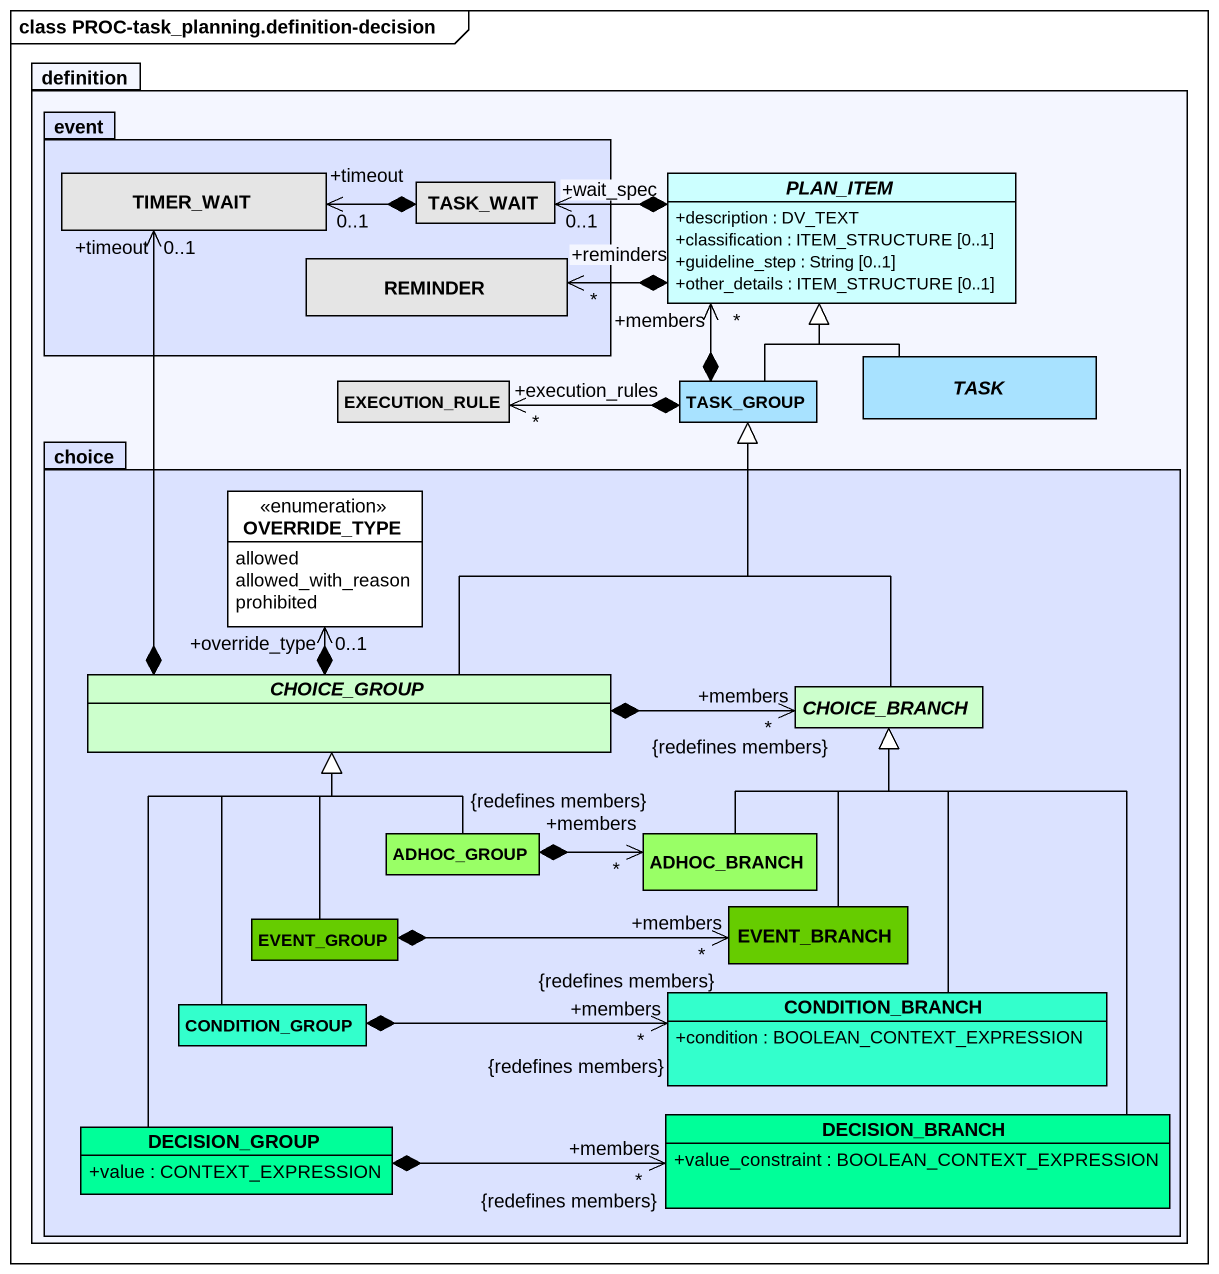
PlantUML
@startuml
mainframe class PROC-task_planning.definition-decision
hide circle
hide empty members
skinparam classAttributeIconSize 0
package definition #F4F6FF {
  package event #DBE2FF {
    class TIMER_WAIT #E5E5E5
    class TASK_WAIT #E5E5E5
    class REMINDER #E5E5E5
  }
  abstract class PLAN_ITEM #CCFFFF {
    +description : DV_TEXT
    +classification : ITEM_STRUCTURE [0..1]
    +guideline_step : String [0..1]
    +other_details : ITEM_STRUCTURE [0..1]
  }
  class EXECUTION_RULE #E5E5E5
  class TASK_GROUP #A8E2FF
  abstract class TASK #A8E2FF
  package choice #DBE2FF {
    enum OVERRIDE_TYPE #FFFFFF {
      allowed
      allowed_with_reason
      prohibited
    }
    abstract class CHOICE_GROUP #CCFFCC
    abstract class CHOICE_BRANCH #CCFFCC
    class ADHOC_GROUP #99FF66
    class ADHOC_BRANCH #99FF66
    class EVENT_GROUP #66CC00
    class EVENT_BRANCH #66CC00
    class CONDITION_GROUP #33FFCC
    class CONDITION_BRANCH #33FFCC {
      +condition : BOOLEAN_CONTEXT_EXPRESSION
    }
    class DECISION_GROUP #00FF99 {
      +value : CONTEXT_EXPRESSION
    }
    class DECISION_BRANCH #00FF99 {
      +value_constraint : BOOLEAN_CONTEXT_EXPRESSION
    }
  }
}
TIMER_WAIT "+timeout\n0..1" <-right-* TASK_WAIT
PLAN_ITEM *-left-> "+wait_spec\n0..1" TASK_WAIT
REMINDER "+reminders\n*" <-right-* PLAN_ITEM
TASK_GROUP -up-|> PLAN_ITEM
TASK_GROUP *-up-> "+members\n*" PLAN_ITEM
TASK_GROUP *-left-> "+execution_rules\n*" EXECUTION_RULE
TASK -up-|> PLAN_ITEM
OVERRIDE_TYPE "+override_type\n0..1" <--* CHOICE_GROUP
CHOICE_GROUP *-up-> "+timeout\n0..1" TIMER_WAIT
CHOICE_GROUP -up-|> TASK_GROUP
CHOICE_BRANCH -up-|> TASK_GROUP
CHOICE_BRANCH "+members\n*\n{redefines members}" <-left-* CHOICE_GROUP
ADHOC_GROUP -up-|> CHOICE_GROUP
ADHOC_BRANCH -up-|> CHOICE_BRANCH
ADHOC_BRANCH "+members\n*\n{redefines members}" <-left-* ADHOC_GROUP
EVENT_GROUP -up-|> CHOICE_GROUP
EVENT_BRANCH -up-|> CHOICE_BRANCH
EVENT_BRANCH "+members\n*\n{redefines members}" <-left-* EVENT_GROUP
CONDITION_GROUP -up-|> CHOICE_GROUP
CONDITION_BRANCH -up-|> CHOICE_BRANCH
CONDITION_BRANCH "+members\n*\n{redefines members}" <-left-* CONDITION_GROUP
DECISION_GROUP -up-|> CHOICE_GROUP
DECISION_BRANCH -up-|> CHOICE_BRANCH
DECISION_BRANCH "+members\n*\n{redefines members}" <-left-* DECISION_GROUP
@enduml
